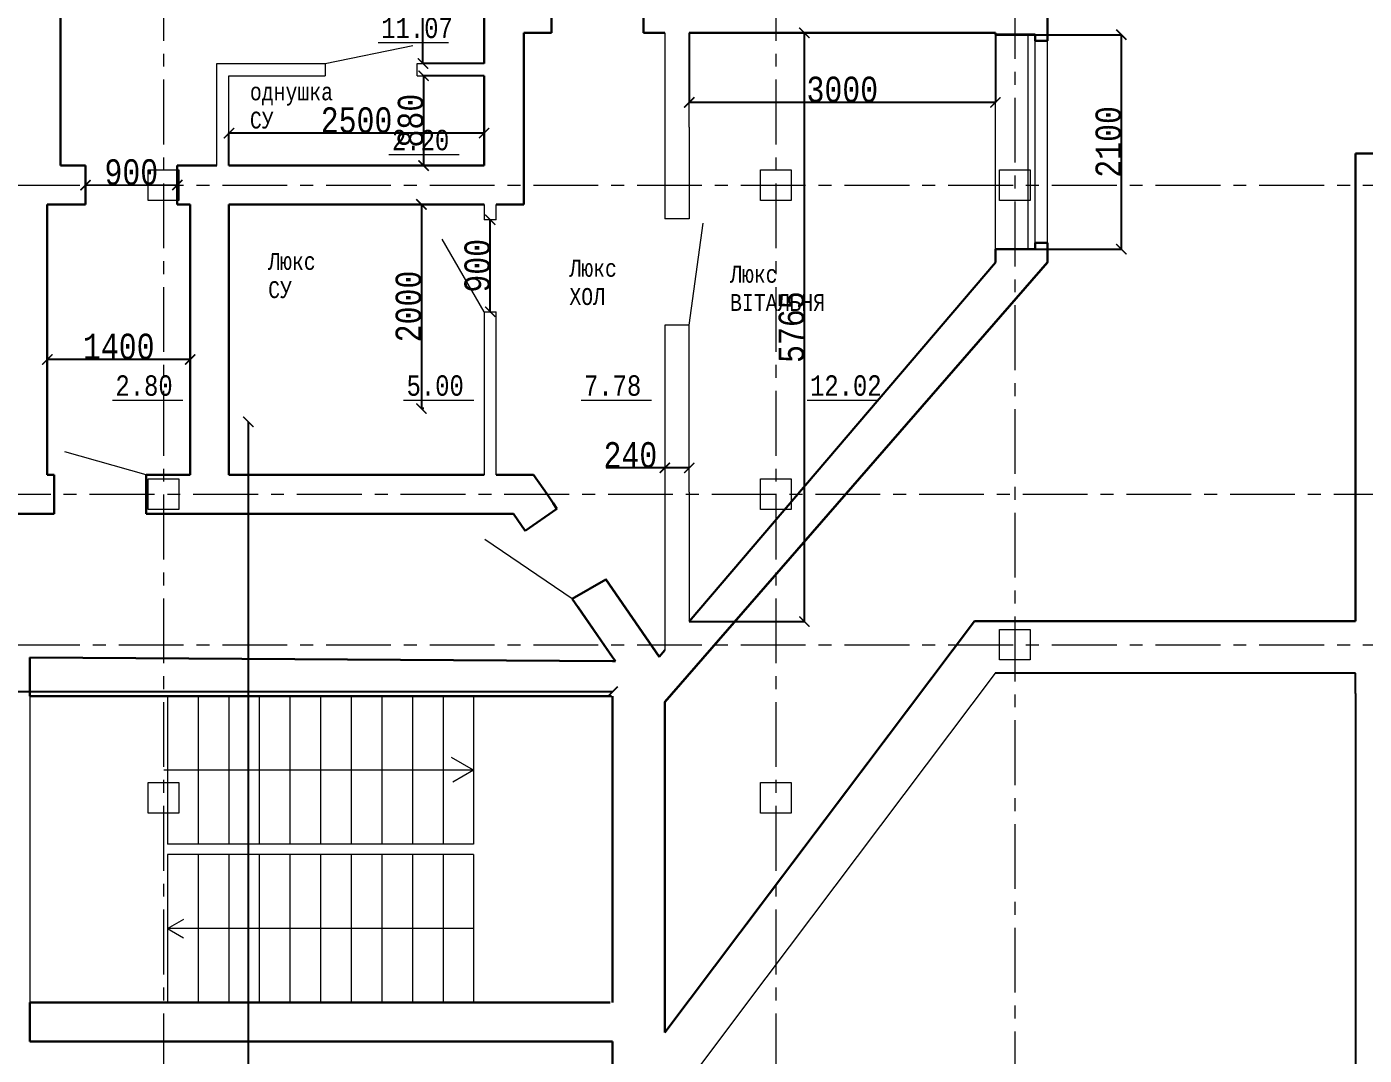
# Model space of a CAD drawing. Header units: millimetres. Extents: x -689206 to 4969298, y -1019800 to 703299.
# Drawn here: x 437186 to 450292, y 566509 to 576580 of the extents above; entities that cross this region are included whole.
import ezdxf

# ---------------------------------------------------------------- set-up
doc = ezdxf.new("R2010")
doc.units = ezdxf.units.MM
doc.linetypes.add('осеваяX2', pattern=[101.6, 63.5, -12.7, 12.7, -12.7])
for name, color, linetype, lineweight in [('несущие', 7, 'Continuous', 30), ('ОКНА', 250, 'Continuous', 20), ('ПЕРЕГОРОДКИ', 252, 'Continuous', 9), ('РАЗМЕРЫ', 7, 'Continuous', 9), ('стены', 7, 'Continuous', 20)]:
    doc.layers.add(name, color=color, linetype=linetype, lineweight=lineweight)
doc.styles.add('Аннотативный', font='isocteur.ttf', dxfattribs={"width": 0.7, "height": 250})
doc.dimstyles.new('Аннотативный', dxfattribs={"dimscale": 0, "dimtxt": 250, "dimasz": 100, "dimexe": 1.25, "dimexo": 0.625, "dimtad": 1, "dimdec": 0, "dimtxsty": 'Аннотативный', "dimblk": 'ARCHTICK', "dimcen": 2.5, "dimadec": 0, "dimazin": 0, "dimtfac": 1, "dimtdec": 0, "dimtmove": 0, "dimatfit": 3, "dimfxl": 1, "dimarcsym": 0})

# ---------------------------------------------------------------- blocks, each defined once
blk = doc.blocks.new('_ArchTick')
at = {"color": 0, "linetype": 'ByBlock', "const_width": 0.15}
blk.add_lwpolyline([(-0.5, -0.5), (0.5, 0.5)], dxfattribs=at)
blk = doc.blocks.new('*D727')
at = {"layer": 'Defpoints', "color": 0, "lineweight": 20, "transparency": 16777216}
for p in [(437388, 573322), (437388, 572841), (438788, 572841)]:
    blk.add_point(p, dxfattribs=at)
at = {"layer": 'стены', "color": 0, "lineweight": -2, "transparency": 16777216}
for p, q in [((437388, 572842), (437388, 573323)), ((438788, 573322), (437388, 573322)), ((438788, 572842), (438788, 573323))]:
    blk.add_line(p, q, dxfattribs=at)
at = {"layer": 'стены', "color": 0, "lineweight": -2, "transparency": 16777216, "xscale": 100, "yscale": 100, "zscale": 100, "rotation": 180}
blk.add_blockref('_ArchTick', (437388, 573322), dxfattribs=at)
at = {"layer": 'стены', "color": 0, "lineweight": -2, "transparency": 16777216, "xscale": 100, "yscale": 100, "zscale": 100}
blk.add_blockref('_ArchTick', (438788, 573322), dxfattribs=at)
at = {"layer": 'стены', "color": 0, "transparency": 16777216, "insert": (438088, 573448), "char_height": 250, "attachment_point": 5, "style": 'Аннотативный'}
blk.add_mtext('1400', dxfattribs=at)
blk = doc.blocks.new('*D728')
at = {"layer": 'Defpoints', "color": 0, "lineweight": 20, "transparency": 16777216}
for p in [(441069, 578521), (441668, 578521), (441668, 576221)]:
    blk.add_point(p, dxfattribs=at)
at = {"layer": 'стены', "color": 0, "lineweight": -2, "transparency": 16777216}
for p, q in [((441667, 578521), (441068, 578521)), ((441069, 576221), (441069, 578521)), ((441667, 576221), (441068, 576221))]:
    blk.add_line(p, q, dxfattribs=at)
at = {"layer": 'стены', "color": 0, "lineweight": -2, "transparency": 16777216, "xscale": 100, "yscale": 100, "zscale": 100}
for p, rotation in [((441069, 578521), 90), ((441069, 576221), 270)]:
    blk.add_blockref('_ArchTick', p, dxfattribs=dict(at, rotation=rotation))
at = {"layer": 'стены', "color": 0, "transparency": 16777216, "insert": (440943, 577371), "char_height": 250, "attachment_point": 5, "rotation": 90, "style": 'Аннотативный'}
blk.add_mtext('2300', dxfattribs=at)
blk = doc.blocks.new('*D730')
at = {"layer": 'Defpoints', "color": 0, "lineweight": 20, "transparency": 16777216}
for p in [(441668, 576101), (441075, 575221), (441668, 575221)]:
    blk.add_point(p, dxfattribs=at)
at = {"layer": 'стены', "color": 0, "lineweight": -2, "transparency": 16777216}
for p, q in [((441667, 576101), (441074, 576101)), ((441075, 576101), (441075, 575221)), ((441667, 575221), (441074, 575221))]:
    blk.add_line(p, q, dxfattribs=at)
at = {"layer": 'стены', "color": 0, "lineweight": -2, "transparency": 16777216, "xscale": 100, "yscale": 100, "zscale": 100}
for p, rotation in [((441075, 576101), 90), ((441075, 575221), 270)]:
    blk.add_blockref('_ArchTick', p, dxfattribs=dict(at, rotation=rotation))
at = {"layer": 'стены', "color": 0, "transparency": 16777216, "insert": (440949, 575661), "char_height": 250, "attachment_point": 5, "rotation": 90, "style": 'Аннотативный'}
blk.add_mtext('880', dxfattribs=at)
blk = doc.blocks.new('*D731')
at = {"layer": 'Defpoints', "color": 0, "lineweight": 20, "transparency": 16777216}
for p in [(439168, 575539), (439168, 575221), (441668, 575221)]:
    blk.add_point(p, dxfattribs=at)
at = {"layer": 'стены', "color": 0, "lineweight": -2, "transparency": 16777216}
for p, q in [((439168, 575222), (439168, 575541)), ((441668, 575539), (439168, 575539)), ((441668, 575222), (441668, 575541))]:
    blk.add_line(p, q, dxfattribs=at)
at = {"layer": 'стены', "color": 0, "lineweight": -2, "transparency": 16777216, "xscale": 100, "yscale": 100, "zscale": 100, "rotation": 180}
blk.add_blockref('_ArchTick', (439168, 575539), dxfattribs=at)
at = {"layer": 'стены', "color": 0, "lineweight": -2, "transparency": 16777216, "xscale": 100, "yscale": 100, "zscale": 100}
blk.add_blockref('_ArchTick', (441668, 575539), dxfattribs=at)
at = {"layer": 'стены', "color": 0, "transparency": 16777216, "insert": (440418, 575665), "char_height": 250, "attachment_point": 5, "style": 'Аннотативный'}
blk.add_mtext('2500', dxfattribs=at)
blk = doc.blocks.new('*D732')
at = {"layer": 'Defpoints', "color": 0, "lineweight": 20, "transparency": 16777216}
for p in [(441078, 574841), (441054, 572841), (441078, 572841)]:
    blk.add_point(p, dxfattribs=at)
at = {"layer": 'стены', "color": 0, "lineweight": -2, "transparency": 16777216}
for p, q in [((441078, 574841), (441053, 574841)), ((441054, 574841), (441054, 572841)), ((441078, 572841), (441053, 572841))]:
    blk.add_line(p, q, dxfattribs=at)
at = {"layer": 'стены', "color": 0, "lineweight": -2, "transparency": 16777216, "xscale": 100, "yscale": 100, "zscale": 100}
for p, rotation in [((441054, 574841), 90), ((441054, 572841), 270)]:
    blk.add_blockref('_ArchTick', p, dxfattribs=dict(at, rotation=rotation))
at = {"layer": 'стены', "color": 0, "transparency": 16777216, "insert": (440928, 573841), "char_height": 250, "attachment_point": 5, "rotation": 90, "style": 'Аннотативный'}
blk.add_mtext('2000', dxfattribs=at)
blk = doc.blocks.new('*D735')
at = {"layer": 'Defpoints', "color": 0, "lineweight": 20, "transparency": 16777216}
for p in [(443678, 576521), (444806, 576521), (443678, 570756)]:
    blk.add_point(p, dxfattribs=at)
at = {"layer": 'стены', "color": 0, "lineweight": -2, "transparency": 16777216}
for p, q in [((443678, 576521), (444807, 576521)), ((444806, 570756), (444806, 576521)), ((443678, 570756), (444807, 570756))]:
    blk.add_line(p, q, dxfattribs=at)
at = {"layer": 'стены', "color": 0, "lineweight": -2, "transparency": 16777216, "xscale": 100, "yscale": 100, "zscale": 100}
for p, rotation in [((444806, 576521), 90), ((444806, 570756), 270)]:
    blk.add_blockref('_ArchTick', p, dxfattribs=dict(at, rotation=rotation))
at = {"layer": 'стены', "color": 0, "transparency": 16777216, "insert": (444681, 573639), "char_height": 250, "attachment_point": 5, "rotation": 90, "style": 'Аннотативный'}
blk.add_mtext('5765', dxfattribs=at)
blk = doc.blocks.new('*D773')
at = {"layer": 'Defpoints', "color": 0, "lineweight": 20, "transparency": 16777216}
for p in [(441728, 574690), (441728, 574690), (441728, 573790)]:
    blk.add_point(p, dxfattribs=at)
at = {"layer": 'стены', "color": 0, "lineweight": -2, "transparency": 16777216}
for p, q in [((441728, 574690), (441729, 574690)), ((441728, 573790), (441728, 574690)), ((441728, 573790), (441729, 573790))]:
    blk.add_line(p, q, dxfattribs=at)
at = {"layer": 'стены', "color": 0, "lineweight": -2, "transparency": 16777216, "xscale": 100, "yscale": 100, "zscale": 100}
for p, rotation in [((441728, 574690), 90), ((441728, 573790), 270)]:
    blk.add_blockref('_ArchTick', p, dxfattribs=dict(at, rotation=rotation))
at = {"layer": 'стены', "color": 0, "transparency": 16777216, "insert": (441602, 574240), "char_height": 250, "attachment_point": 5, "rotation": 90, "style": 'Аннотативный'}
blk.add_mtext('900', dxfattribs=at)
blk = doc.blocks.new('*D775')
at = {"layer": 'Defpoints', "color": 0, "lineweight": 20, "transparency": 16777216}
for p in [(437762, 575029), (438662, 575031), (438662, 575031)]:
    blk.add_point(p, dxfattribs=at)
at = {"layer": 'стены', "color": 0, "lineweight": -2, "transparency": 16777216}
for p, q in [((437762, 575030), (437762, 575031)), ((437762, 575029), (438662, 575031)), ((438662, 575032), (438662, 575033))]:
    blk.add_line(p, q, dxfattribs=at)
at = {"layer": 'стены', "color": 0, "lineweight": -2, "transparency": 16777216, "xscale": 100, "yscale": 100, "zscale": 100}
for p, rotation in [((437762, 575029), 180.1284210534903), ((438662, 575031), 0.1284210534902457)]:
    blk.add_blockref('_ArchTick', p, dxfattribs=dict(at, rotation=rotation))
at = {"layer": 'стены', "color": 0, "transparency": 16777216, "insert": (438211, 575156), "char_height": 250, "attachment_point": 5, "rotation": 0.1284, "style": 'Аннотативный'}
blk.add_mtext('900', dxfattribs=at)
blk = doc.blocks.new('*D834')
at = {"layer": 'Defpoints', "color": 0, "linetype": 'ByBlock', "lineweight": 20, "transparency": 16777216}
for p in [(446678, 576503), (447912, 576503), (446678, 574403)]:
    blk.add_point(p, dxfattribs=at)
at = {"layer": 'ПЕРЕГОРОДКИ', "color": 0, "linetype": 'ByBlock', "lineweight": -2, "transparency": 16777216}
for p, q in [((446678, 576503), (447913, 576503)), ((447912, 574403), (447912, 576503)), ((446678, 574403), (447913, 574403))]:
    blk.add_line(p, q, dxfattribs=at)
at = {"layer": 'ПЕРЕГОРОДКИ', "color": 0, "linetype": 'ByBlock', "lineweight": -2, "transparency": 16777216, "xscale": 100, "yscale": 100, "zscale": 100}
for p, rotation in [((447912, 576503), 90), ((447912, 574403), 270)]:
    blk.add_blockref('_ArchTick', p, dxfattribs=dict(at, rotation=rotation))
at = {"layer": 'ПЕРЕГОРОДКИ', "color": 0, "linetype": 'ByBlock', "lineweight": 13, "transparency": 16777216, "insert": (447786, 575453), "char_height": 250, "attachment_point": 5, "rotation": 90, "style": 'Аннотативный'}
blk.add_mtext('2100', dxfattribs=at)
blk = doc.blocks.new('*D692')
at = {"layer": 'Defpoints', "color": 0, "linetype": 'ByBlock', "lineweight": 20, "transparency": 16777216}
for p in [(439358, 572712), (439358, 572712), (439358, 554057)]:
    blk.add_point(p, dxfattribs=at)
at = {"layer": 'РАЗМЕРЫ', "color": 0, "linetype": 'ByBlock', "lineweight": -2, "transparency": 16777216}
for p, q in [((439358, 554057), (439358, 572712)), ((439359, 572712), (439359, 572712)), ((439359, 554057), (439359, 554057))]:
    blk.add_line(p, q, dxfattribs=at)
at = {"layer": 'РАЗМЕРЫ', "color": 0, "linetype": 'ByBlock', "lineweight": -2, "transparency": 16777216, "xscale": 100, "yscale": 100, "zscale": 100}
for p, rotation in [((439358, 572712), 90), ((439358, 554057), 270)]:
    blk.add_blockref('_ArchTick', p, dxfattribs=dict(at, rotation=rotation))
at = {"layer": 'РАЗМЕРЫ', "color": 0, "linetype": 'ByBlock', "lineweight": 25, "transparency": 16777216, "insert": (439232, 563385), "char_height": 250, "attachment_point": 5, "rotation": 90, "style": 'Аннотативный'}
blk.add_mtext('18655', dxfattribs=at)
blk = doc.blocks.new('*D693')
at = {"layer": 'Defpoints', "color": 0, "linetype": 'ByBlock', "lineweight": 20, "transparency": 16777216}
for p in [(424278, 570070), (424278, 570069), (442927, 570070)]:
    blk.add_point(p, dxfattribs=at)
at = {"layer": 'РАЗМЕРЫ', "color": 0, "linetype": 'ByBlock', "lineweight": -2, "transparency": 16777216}
for p, q in [((424278, 570069), (424278, 570068)), ((442927, 570069), (424278, 570069)), ((442927, 570069), (442927, 570068))]:
    blk.add_line(p, q, dxfattribs=at)
at = {"layer": 'РАЗМЕРЫ', "color": 0, "linetype": 'ByBlock', "lineweight": -2, "transparency": 16777216, "xscale": 100, "yscale": 100, "zscale": 100, "rotation": 180}
blk.add_blockref('_ArchTick', (424278, 570069), dxfattribs=at)
at = {"layer": 'РАЗМЕРЫ', "color": 0, "linetype": 'ByBlock', "lineweight": -2, "transparency": 16777216, "xscale": 100, "yscale": 100, "zscale": 100}
blk.add_blockref('_ArchTick', (442927, 570069), dxfattribs=at)
at = {"layer": 'РАЗМЕРЫ', "color": 0, "linetype": 'ByBlock', "lineweight": 25, "transparency": 16777216, "insert": (433602, 570194), "char_height": 250, "attachment_point": 5, "style": 'Аннотативный'}
blk.add_mtext('18650', dxfattribs=at)
blk = doc.blocks.new('*D706')
at = {"layer": 'Defpoints', "color": 0, "linetype": 'ByBlock', "lineweight": 20, "transparency": 16777216}
for p in [(443438, 572261), (443438, 572261), (443678, 572261)]:
    blk.add_point(p, dxfattribs=at)
at = {"layer": 'РАЗМЕРЫ', "color": 0, "linetype": 'ByBlock', "lineweight": -2, "transparency": 16777216}
for p, q in [((443438, 572261), (442864, 572261)), ((443438, 572261), (443438, 572262)), ((443678, 572261), (443438, 572261)), ((443678, 572261), (443678, 572262))]:
    blk.add_line(p, q, dxfattribs=at)
at = {"layer": 'РАЗМЕРЫ', "color": 0, "linetype": 'ByBlock', "lineweight": -2, "transparency": 16777216, "xscale": 100, "yscale": 100, "zscale": 100, "rotation": 180}
blk.add_blockref('_ArchTick', (443438, 572261), dxfattribs=at)
at = {"layer": 'РАЗМЕРЫ', "color": 0, "linetype": 'ByBlock', "lineweight": -2, "transparency": 16777216, "xscale": 100, "yscale": 100, "zscale": 100}
blk.add_blockref('_ArchTick', (443678, 572261), dxfattribs=at)
at = {"layer": 'РАЗМЕРЫ', "color": 0, "linetype": 'ByBlock', "lineweight": 20, "transparency": 16777216, "insert": (443101, 572386), "char_height": 250, "attachment_point": 5, "style": 'Аннотативный'}
blk.add_mtext('240', dxfattribs=at)
blk = doc.blocks.new('*D700')
at = {"layer": 'Defpoints', "color": 0, "linetype": 'ByBlock', "lineweight": 20, "transparency": 16777216}
for p in [(443678, 576521), (446678, 576521), (443678, 575840)]:
    blk.add_point(p, dxfattribs=at)
at = {"layer": 'РАЗМЕРЫ', "color": 0, "linetype": 'ByBlock', "lineweight": -2, "transparency": 16777216}
for p, q in [((443678, 576521), (443678, 575838)), ((446678, 576521), (446678, 575838)), ((446678, 575840), (443678, 575840))]:
    blk.add_line(p, q, dxfattribs=at)
at = {"layer": 'РАЗМЕРЫ', "color": 0, "linetype": 'ByBlock', "lineweight": -2, "transparency": 16777216, "xscale": 100, "yscale": 100, "zscale": 100}
for p, rotation in [((443678, 575840), 179.9999999999956), ((446678, 575840), 359.9999999999956)]:
    blk.add_blockref('_ArchTick', p, dxfattribs=dict(at, rotation=rotation))
at = {"layer": 'РАЗМЕРЫ', "color": 0, "linetype": 'ByBlock', "lineweight": 20, "transparency": 16777216, "insert": (445178, 575965), "char_height": 250, "attachment_point": 5, "style": 'Аннотативный'}
blk.add_mtext('3000', dxfattribs=at)

msp = doc.modelspace()

# ---------------------------------------------------------------- linework, layer by layer
at = {"layer": 'несущие', "color": 0}
for p, q in [((437387.6, 572841.4), (437387.6, 572191.9)), ((438787.6, 572841.4), (438787.6, 572191.9)), ((439167.6, 572841.4), (439167.6, 572191.9)), ((437387.6, 572191.9), (437455.6, 572191.9)), ((437455.6, 572191.9), (437455.6, 571811.9)), ((438355.6, 572191.9), (438787.6, 572191.9)), ((438355.6, 572191.9), (438355.6, 571811.9)), ((439167.6, 572191.9), (441667.6, 572191.9)), ((441787.6, 572191.9), (442152.6, 572191.9)), ((441787.6, 572191.9), (441887.6, 572191.9)), ((441887.6, 572191.9), (442153, 572191.9)), ((442284.2, 572001.9), (442153, 572191.9)), ((442343.1, 571915.8), (442284.2, 572001.9)), ((441587.1, 571811.9), (438373, 571811.9)), ((441787.6, 571811.9), (441587.1, 571811.9)), ((441787.6, 571811.9), (441956.6, 571811.9)), ((441887.6, 571811.9), (441787.6, 571811.9)), ((441887.6, 571811.9), (441956.5, 571811.9)), ((442071.8, 571644.7), (441956.5, 571811.9)), ((442071.8, 571644.7), (442382.1, 571858.9)), ((442382.1, 571858.9), (442343.1, 571915.8)), ((446472.7, 570759.8), (444174.4, 567708.6)), ((446472.7, 570759.8), (444234.3, 567788.1)), ((446651.7, 570759.8), (446472.7, 570759.8))]:
    msp.add_line(p, q, dxfattribs=at)
at = {"layer": 'несущие', "lineweight": 30}
for p, q in [((442859.6, 571168.2), (442530.5, 570978.2)), ((442530.5, 570978.2), (442927.3, 570405.9))]:
    msp.add_line(p, q, dxfattribs=at)
at = {"layer": 'несущие', "lineweight": 20}
msp.add_line((446676.3, 570249.8), (444429.4, 567266.9), dxfattribs=at)
at = {"layer": 'несущие', "lineweight": 25}
for q in [(450206.7, 570249.8), (450206.7, 555575.4)]:
    msp.add_line((450206.7, 570049.8), q, dxfattribs=at)
at = {"layer": 'ОКНА'}
for p, q in [((446997.7, 574403.2), (446997.7, 576503.2)), ((447067.7, 574463.2), (447067.7, 576443.2))]:
    msp.add_line(p, q, dxfattribs=at)
at = {"layer": 'РАЗМЕРЫ', "color": 114, "true_color": 0x139b48}
for p, q in [((440630.6, 576426.8), (441319.9, 576426.8)), ((440735.9, 575328.3), (441425.1, 575328.3)), ((438025.9, 572924.3), (438715.2, 572924.3)), ((440878.6, 572924.3), (441567.8, 572924.3)), ((442617.4, 572924.3), (443306.7, 572924.3)), ((444832.2, 572924.3), (445521.4, 572924.3))]:
    msp.add_line(p, q, dxfattribs=at)
at = {"layer": 'РАЗМЕРЫ'}
for p, q in [((446677.7, 574403.2), (446677.7, 576503.2)), ((447187.7, 574463.2), (447187.7, 576443.2))]:
    msp.add_line(p, q, dxfattribs=at)
at = {"layer": 'РАЗМЕРЫ', "lineweight": 30}
for p, q in [((447067.7, 576503.2), (447067.7, 576443.2)), ((447067.7, 576443.2), (447187.7, 576443.2)), ((447187.7, 576443.2), (447067.7, 576443.2)), ((447067.7, 574403.2), (447067.7, 574463.2)), ((447187.7, 574463.2), (447067.7, 574463.2))]:
    msp.add_line(p, q, dxfattribs=at)
at = {"layer": 'РАЗМЕРЫ', "linetype": 'ByBlock', "lineweight": 20}
for p, q in [((443677.7, 575598.4), (443677.7, 574698.4)), ((443677.7, 573658.7), (443814.6, 574657.8)), ((443677.7, 573658.7), (443437.7, 573658.7)), ((438355.6, 572191.9), (437560, 572418.5)), ((437215.2, 570024.6), (437215.2, 567024.6)), ((438565.2, 570024.6), (438565.2, 568574.6)), ((438865.2, 570024.6), (438865.2, 568574.6)), ((439165.2, 570024.6), (439165.2, 568574.6)), ((439465.2, 570024.6), (439465.2, 568574.6)), ((439765.2, 570024.6), (439765.2, 568574.6)), ((440065.2, 570024.6), (440065.2, 568574.6)), ((440365.2, 570024.6), (440365.2, 568574.6)), ((440665.2, 570024.6), (440665.2, 568574.6)), ((440965.2, 570024.6), (440965.2, 568574.6)), ((441265.2, 570024.6), (441265.2, 568574.6)), ((441565.2, 570024.6), (441565.2, 568574.6)), ((441565.2, 569299.6), (441347.5, 569425.3)), ((441565.2, 569299.6), (438530.5, 569299.6)), ((441565.2, 569299.6), (441360.4, 569181.4)), ((441565.2, 568574.6), (438565.2, 568574.6)), ((438565.2, 568474.6), (438565.2, 567024.6)), ((441565.2, 568474.6), (438565.2, 568474.6)), ((438865.2, 568474.6), (438865.2, 567024.6)), ((439165.2, 568474.6), (439165.2, 567024.6)), ((439465.2, 568474.6), (439465.2, 567024.6)), ((439765.2, 568474.6), (439765.2, 567024.6)), ((440065.2, 568474.6), (440065.2, 567024.6)), ((440365.2, 568474.6), (440365.2, 567024.6)), ((440665.2, 568474.6), (440665.2, 567024.6)), ((440965.2, 568474.6), (440965.2, 567024.6)), ((441265.2, 568474.6), (441265.2, 567024.6)), ((441565.2, 568474.6), (441565.2, 567024.6)), ((438565.2, 567749.6), (438726.5, 567842.8)), ((441565.2, 567749.6), (438565.2, 567749.6)), ((438565.2, 567749.6), (438722.1, 567659.1)), ((444429.4, 567266.9), (443612.8, 566182.9))]:
    msp.add_line(p, q, dxfattribs=at)
at = {"layer": 'РАЗМЕРЫ', "linetype": 'ByBlock', "lineweight": 30}
for p, q in [((437215.2, 570404.6), (442927.3, 570366.9)), ((437215.2, 570024.6), (437217.7, 570404.6)), ((442954.3, 570366.9), (442927.3, 570405.9)), ((442927.3, 570366.9), (442954.3, 570366.9)), ((442915.2, 570024.6), (437215.2, 570024.6)), ((442927.3, 567024.7), (442927.3, 570024.6)), ((443437.4, 566730.2), (443437.4, 569969.7)), ((444174.4, 567708.6), (443437.4, 566730.2)), ((437215.2, 567024.6), (442903.1, 567024.7)), ((437215.2, 566644.6), (437215.2, 567024.6)), ((442927.3, 566644.6), (437215.2, 566644.6))]:
    msp.add_line(p, q, dxfattribs=at)
at = {"layer": 'стены', "color": 1, "linetype": 'осеваяX2', "lineweight": 15, "ltscale": 10}
for p, q in [((438527.6, 583174.8), (438527.6, 539027.3)), ((444527.6, 583174.8), (444527.6, 538879.3)), ((446867.7, 582996.8), (446867.7, 538701.3)), ((402527.6, 575029.3), (474677.6, 575029.3)), ((402242, 572001.9), (474392, 572001.9)), ((402527.6, 570529.3), (474677.6, 570529.3))]:
    msp.add_line(p, q, dxfattribs=at)
at = {"layer": 'стены', "lineweight": 30}
for p, q in [((437517.6, 575221.4), (437517.6, 578521.4)), ((441667.6, 576221.4), (441667.6, 578521.4)), ((447187.7, 576521.4), (447187.7, 578300.2)), ((442329.6, 577031.4), (442329.6, 576521.4)), ((443229.7, 577031.4), (443229.7, 576521.4)), ((442057.6, 576521.4), (442329.6, 576521.4)), ((442057.6, 574841.4), (442057.6, 576521.4)), ((442329.6, 576521.4), (442169.6, 576521.4)), ((443229.7, 576521.4), (443437.7, 576521.4)), ((446677.7, 576521.4), (443677.7, 576521.4)), ((446677.7, 576521.4), (446677.7, 576503.2)), ((447187.7, 576521.4), (447187.7, 576443.2)), ((446677.7, 576503.2), (447067.7, 576503.2)), ((441667.6, 575221.4), (441667.6, 576101.4)), ((437517.6, 575221.4), (437761.6, 575221.4)), ((437761.6, 575221.4), (437761.6, 574841.4)), ((438661.6, 574841.4), (438661.6, 575221.4)), ((438661.6, 575221.4), (439047.6, 575221.4)), ((439167.6, 575221.4), (441667.6, 575221.4)), ((459989.6, 575339.3), (450206.6, 575339.3)), ((450206.6, 575339.3), (450206.6, 572312.6)), ((437387.6, 574841.4), (437761.6, 574841.4)), ((437387.6, 574841.4), (437387.6, 572841.4)), ((438661.6, 574841.4), (438787.6, 574841.4)), ((438787.6, 574841.4), (438787.6, 572841.4)), ((438787.6, 574841.4), (438787.6, 572841.4)), ((441667.6, 574841.4), (439167.6, 574841.4)), ((439167.6, 574841.4), (439167.6, 573221.4)), ((441787.6, 574841.4), (442057.6, 574841.4)), ((447187.7, 574463.2), (447187.7, 574271.9)), ((446677.7, 574403.2), (446677.7, 574271.4)), ((447067.7, 574403.2), (446677.7, 574403.2)), ((447187.3, 574275.1), (443437.3, 569969.7)), ((447187.3, 574273.1), (443437.3, 569967.7)), ((447187.7, 574271.9), (443437.7, 569966.4)), ((446677.3, 574272.6), (443677.3, 570757.7)), ((446677.7, 574271.4), (443677.7, 570756.5)), ((439167.6, 573221.4), (439167.6, 572841.4)), ((450206.6, 572312.6), (450206.6, 570759.8)), ((436937.4, 571811.9), (437455.6, 571811.9)), ((438355.6, 571811.9), (441787.6, 571811.9)), ((442859.9, 571168.5), (443382.1, 570411.8)), ((442860.7, 571169.3), (443382.1, 570413.8)), ((442927.3, 570405.9), (442588.3, 570897.1)), ((446651.7, 570759.8), (450206.6, 570759.8)), ((443382.1, 570411.8), (443437.3, 570476.5)), ((443382.5, 570410.5), (443437.7, 570475.3)), ((443437.3, 569969.7), (443437.3, 569169.7)), ((442927.3, 566644.6), (442927.3, 555884.7))]:
    msp.add_line(p, q, dxfattribs=at)
at = {"layer": 'стены'}
for p, q in [((443437.7, 576521.4), (443229.7, 576521.4)), ((443677.7, 576521.4), (444039.6, 576521.4)), ((440110.6, 576221.4), (440969.6, 576397.5)), ((439047.6, 575221.4), (439047.6, 576221.4)), ((439047.6, 576221.4), (440110.6, 576221.4)), ((440110.6, 576221.4), (440110.6, 576101.4)), ((441010.6, 576221.4), (441667.6, 576221.4)), ((441010.6, 576101.4), (441010.6, 576221.4)), ((439167.6, 575221.4), (439167.6, 576101.4)), ((439167.6, 576101.4), (440110.6, 576101.4)), ((441010.6, 576101.4), (441667.6, 576101.4)), ((439047.6, 575221.4), (439047.6, 575469)), ((438661.6, 575221.4), (439047.6, 575221.4)), ((437387.6, 574841.4), (437761.6, 574841.4)), ((438661.6, 574841.4), (438787.6, 574841.4)), ((438787.6, 573267), (438787.6, 574841.4)), ((439167.6, 572841.4), (439167.6, 574841.4)), ((439167.6, 572841.4), (439167.6, 574841.4)), ((441667.6, 574841.4), (441667.6, 574690.4)), ((441787.6, 574690.4), (441787.6, 574841.4)), ((441787.6, 574690.4), (441667.6, 574690.4)), ((441667.6, 573790.4), (441258.2, 574499.4)), ((441667.6, 573790.4), (441667.6, 572191.9)), ((441667.6, 573790.4), (441787.6, 573790.4)), ((441787.6, 572191.9), (441787.6, 573790.4)), ((438787.6, 573221.4), (438787.6, 573267)), ((442530.5, 570978.2), (441673.8, 571560))]:
    msp.add_line(p, q, dxfattribs=at)
at = {"layer": 'стены', "lineweight": 20}
for p, q in [((443437.7, 576521.4), (443437.7, 574698.4)), ((443677.7, 575598.4), (443677.7, 576521.4)), ((443677.7, 574698.4), (443437.7, 574698.4)), ((443437.7, 573658.7), (443437.7, 572021.4)), ((443677.7, 572021.4), (443677.7, 573658.7)), ((443437.3, 572022.6), (443437.3, 570476.5)), ((443437.7, 572021.4), (443437.7, 570475.3)), ((443677.3, 572022.6), (443677.3, 570757.7)), ((443677.7, 572021.4), (443677.7, 570756.5))]:
    msp.add_line(p, q, dxfattribs=at)
at = {"layer": 'стены', "lineweight": 25}
msp.add_line((450206.7, 570249.8), (446676.3, 570249.8), dxfattribs=at)
at = {"layer": 'стены', "color": 240, "true_color": 0xed1f24}
for points in [[(438377.6, 575179.3), (438677.6, 575179.3), (438677.6, 574879.3), (438377.6, 574879.3)], [(444377.6, 575179.3), (444677.6, 575179.3), (444677.6, 574879.3), (444377.6, 574879.3)], [(446717.7, 575179.3), (447017.7, 575179.3), (447017.7, 574879.3), (446717.7, 574879.3)], [(438377.6, 572151.9), (438677.6, 572151.9), (438677.6, 571851.9), (438377.6, 571851.9)], [(444377.6, 572151.9), (444677.6, 572151.9), (444677.6, 571851.9), (444377.6, 571851.9)], [(446717.7, 570679.3), (447017.7, 570679.3), (447017.7, 570379.3), (446717.7, 570379.3)], [(438377.6, 569179.3), (438677.6, 569179.3), (438677.6, 568879.3), (438377.6, 568879.3)], [(444377.6, 569179.3), (444677.6, 569179.3), (444677.6, 568879.3), (444377.6, 568879.3)]]:
    msp.add_lwpolyline(points, close=True, dxfattribs=at)

# ---------------------------------------------------------------- texts
at = {"char_height": 165.8, "width": 766.271, "attachment_point": 1, "style": 'Аннотативный'}
for s, insert in [('однушка\\PСУ', (439373.1, 576026.1)), ('Люкс\\PСУ', (439552.1, 574365.6)), ('Люкс ХОЛ', (442503.6, 574298.2)), ('Люкс\\PВІТАЛЬНЯ', (444077.9, 574239.7))]:
    msp.add_mtext(s, dxfattribs=dict(at, insert=insert))
at = {"layer": 'РАЗМЕРЫ', "color": 114, "true_color": 0x139b48, "char_height": 200, "width": 656.117, "attachment_point": 1, "style": 'Аннотативный'}
for s, insert in [('11.07', (440659.9, 576669.7)), ('2.20', (440765.2, 575571.1)), ('2.80', (438055.2, 573167.1)), ('5.00', (440907.9, 573167.1)), ('7.78', (442646.7, 573167.1)), ('12.02', (444861.4, 573167.1))]:
    msp.add_mtext(s, dxfattribs=dict(at, insert=insert))

# ---------------------------------------------------------------- dimensions: what is measured, and where the dimension line sits
at = {"layer": 'ПЕРЕГОРОДКИ', "color": 18, "linetype": 'ByBlock', "lineweight": 13, "true_color": 0x000000}
dim = msp.add_linear_dim(base=(447911.5, 576503.2), p1=(446677.7, 574403.2), p2=(446677.7, 576503.2), angle=90, dimstyle='Аннотативный', dxfattribs=at)
dim.commit()
dim.dimension.update_dxf_attribs({"geometry": '*D834', "text_midpoint": (447785.9, 575453.2)})
at = {"layer": 'РАЗМЕРЫ', "linetype": 'ByBlock', "lineweight": 20}
for p1, p2, distance, picture, middle in [((446677.7, 576521.4), (443677.7, 576521.4), 681.7, '*D700', (445177.7, 575965.3)), ((443677.7, 572260.6), (443437.7, 572260.6), 0, '*D706', (443100.8, 572386.2))]:
    dim = msp.add_aligned_dim(p1=p1, p2=p2, distance=distance, dimstyle='Аннотативный', dxfattribs=at)
    dim.commit()
    dim.dimension.update_dxf_attribs({"geometry": picture, "text_midpoint": middle})
at = {"layer": 'РАЗМЕРЫ', "linetype": 'ByBlock', "lineweight": 25}
dim = msp.add_linear_dim(base=(439357.9922, 572711.9043), p1=(439357.9922, 554057.3509), p2=(439357.9922, 572711.9043), angle=90, dimstyle='Аннотативный', dxfattribs=at)
dim.commit()
dim.dimension.update_dxf_attribs({"geometry": '*D692', "text_midpoint": (439232.3672, 563384.6276)})
dim = msp.add_linear_dim(base=(424277.6, 570068.9), p1=(442927.3, 570069.7), p2=(424277.6, 570069.7), dimstyle='Аннотативный', dxfattribs=at)
dim.commit()
dim.dimension.update_dxf_attribs({"geometry": '*D693', "text_midpoint": (433602.5, 570194.5)})
at = {"layer": 'стены'}
for p1, p2, distance, picture, middle in [((441667.6, 576221.4), (441667.6, 578521.4), 598.7, '*D728', (440943.3, 577371.4)), ((443677.7, 570756.5), (443677.7, 576521.4), -1128.5, '*D735', (444680.6, 573638.9)), ((441667.6, 575221.4), (439167.6, 575221.4), -318, '*D731', (440417.6, 575665)), ((437761.6, 575029.3), (438661.6, 575031.4), 0, '*D775', (438211.3, 575156)), ((441078.4, 574841.4), (441078.4, 572841.4), -24.6, '*D732', (440928.2, 573841.4)), ((441727.6, 573790.4), (441727.6, 574690.4), 0, '*D773', (441602, 574240.4)), ((438787.6, 572841.4), (437387.6, 572841.4), -480.6, '*D727', (438087.6, 573447.6))]:
    dim = msp.add_aligned_dim(p1=p1, p2=p2, distance=distance, dimstyle='Аннотативный', dxfattribs=at)
    dim.commit()
    dim.dimension.update_dxf_attribs({"geometry": picture, "text_midpoint": middle})
dim = msp.add_linear_dim(base=(441074.8, 575221.4), p1=(441667.6, 576101.4), p2=(441667.6, 575221.4), angle=270, dimstyle='Аннотативный', dxfattribs=at)
dim.commit()
dim.dimension.update_dxf_attribs({"geometry": '*D730', "text_midpoint": (441074.8, 575661.4), "dimtype": 161})

doc.saveas('drawing.dxf')
